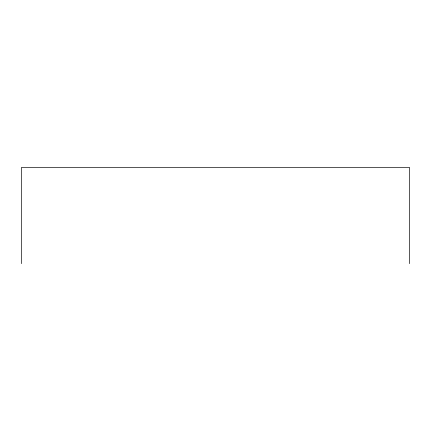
<?xml version="1.0" encoding="UTF-8"?>
<svg xmlns="http://www.w3.org/2000/svg" width="431" height="431" viewBox="0 0 431 431"><rect width="100%" height="100%" fill="white"/><g stroke="black" fill="none" stroke-linecap="round" stroke-linejoin="round"><path stroke-width="0.65" d="M409.45 263.643L409.45 167.357L21.55 167.357L21.55 263.643"/></g></svg>
